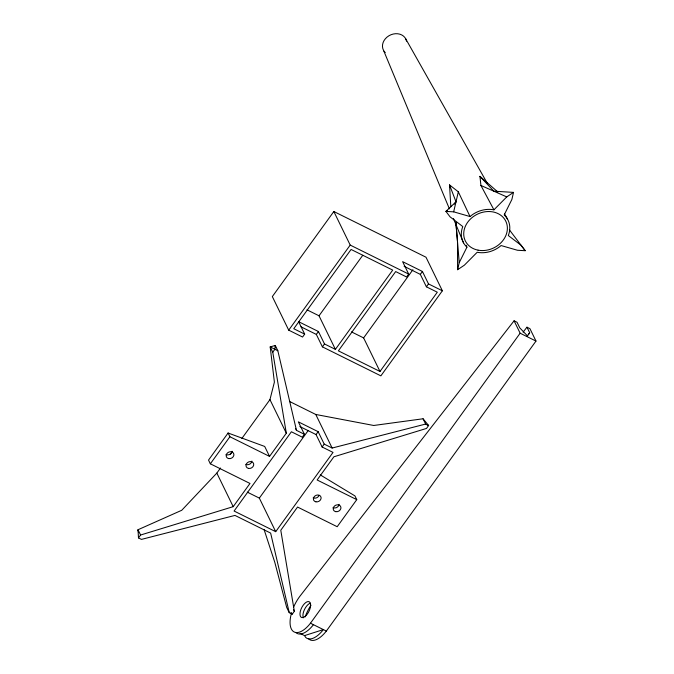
<?xml version="1.0" encoding="UTF-8"?>
<svg xmlns="http://www.w3.org/2000/svg" width="674" height="674" viewBox="0 0 674 674"><rect width="100%" height="100%" fill="white"/><g stroke="black" fill="none" stroke-linecap="round" stroke-linejoin="round"><path stroke-width="1.01" d="M457.604 269.718L459.23 262.641L466.93 247.181A24.997 20.827 -26 0 1 462.794 226.557L450.055 216.843L445.918 211.392L456.003 201.829L449.533 184.92L458.328 191.82L470.031 216.548A24.997 20.827 -26 0 1 493.932 209.833L506.755 196.909L513.512 192.385L511.886 199.453L504.186 214.913A24.997 20.827 -26 0 1 508.322 235.538L521.061 245.252L525.198 250.703L517.447 250.256L501.085 245.547A24.997 20.827 -26 0 1 477.184 252.27L464.361 265.185L457.604 269.718L457.494 241.461L455.818 222.656M447.595 210.532L445.918 211.392L453.669 211.838L458.328 191.82M241.865 438.471L269.954 399.623L274.394 382.124L270.19 346.908L275.262 345.476L277.84 350.766L296.467 430.349L304.395 434.275L302.297 437.182L291.395 431.773L234.089 511.035L275.708 531.676L333.015 452.414L322.113 447.005L316.055 434.57L299.837 426.532M527.169 336.267L529.688 332.771L526.958 327.185L523.1 332.147M301.017 326.831L316.333 334.422L322.399 346.857L380.869 375.856L442.371 290.789L425.993 257.215L333.832 211.51L272.33 296.577L288.708 330.15L302.575 337.034L304.673 334.127L298.607 321.692L318.431 331.524L324.497 343.959L335.399 349.368L392.706 270.097L351.078 249.456L293.771 328.727L304.673 334.127M320.268 474.892L354.945 495.912L356.765 499.645L337.194 526.714L297.554 507.05L280.78 530.253L294.336 611.259L292.238 614.157L289.264 612.683L270.645 533.1L234.965 515.416L141.464 539.394L138.49 537.919L140.588 535.021L233.212 506.663L249.987 483.46L210.347 463.805L208.527 460.072L228.09 433.011L264.697 446.449L269.549 456.399L286.324 433.197L272.768 352.19L270.19 346.908L277.84 350.766M272.768 352.19L274.866 349.292L275.262 345.476L275.658 347.506M288.708 330.15L350.202 245.083L333.832 211.51M210.347 463.805L229.91 436.744L228.09 433.011M335.399 349.368L319.021 315.794L362.772 255.278M316.333 334.422L318.431 331.524M138.49 537.919L138.01 529.739L181.744 510.277L216.834 473.089L220.499 468.026M230.264 454.512L232.1 451.976M322.399 346.857L324.497 343.959M454.318 204.155L456.003 201.829M442.371 290.789L428.496 283.906L422.43 271.47L402.605 261.647L408.671 274.082L406.574 276.98L395.68 271.571L338.373 350.842L379.993 371.475L437.3 292.213L426.398 286.804L420.332 274.369L404.114 266.331M379.993 371.475L363.615 337.901L412.918 269.718M420.332 274.369L422.43 271.47M275.708 531.676L259.338 498.103L308.018 430.77M316.055 434.57L318.145 431.672L298.329 421.84L304.395 434.275M426.398 286.804L428.496 283.906M322.113 447.005L324.211 444.107L318.145 431.672M291.497 613.062A24.997 11.643 -63.6 0 0 294.041 631.909A24.997 11.643 -63.6 0 0 310.47 623.206L520.134 333.209L514.077 320.799L300.107 595.976A24.997 11.643 -63.6 0 0 293.637 607.063M528.29 334.7L529.688 332.771M308.65 638.868A24.997 11.643 -63.6 0 0 326.334 631.066L535.99 341.069L529.933 328.659L526.958 327.185M304.547 635.607L323.36 629.592A24.997 11.643 -63.6 0 1 305.676 637.393L304.547 635.607L300.04 633.375M324.211 444.107L332.139 448.041L425.639 424.056L428.613 425.53L426.516 428.428L333.891 456.787L317.125 479.989L356.765 499.645M426.743 424.578L428.613 425.53L423.061 418.773L373.733 425.479L315.769 414.468L289.475 401.426M513.512 192.385L493.831 191.189L479.955 176.361L480.916 185.468L493.932 209.833M453.669 211.838L470.031 216.548M480.916 185.468L506.755 196.909M514.077 320.799L517.051 322.265L519.772 327.85L527.456 335.896M350.202 245.083L408.671 274.082M520.134 333.209L535.99 341.069M306.999 309.829L319.021 315.794M351.499 331.894L363.615 337.901M229.91 436.744L269.549 456.399M247.316 492.146L259.338 498.103M310.47 623.206L326.334 631.066M497.875 192.023L479.955 176.361L481.152 177.97M291.008 612.658L292.238 614.157M509.384 229.826L525.198 250.703M405.596 38.612L487.386 183.463M504.464 213.717L507.573 219.219M423.061 418.773L425.639 424.056M315.769 414.468L332.139 448.041M295.557 428.479L296.467 430.349M269.954 399.623L286.324 433.197M293.476 609.498L294.336 611.259M289.264 612.683L286.686 607.4L274.798 562.327L264.048 529.435M216.834 473.089L233.212 506.663M140.588 535.021L138.01 529.739L138.541 532.359M466.13 245.26L466.93 247.181M449.406 208.864L383.582 50.44A12.503 10.413 -26 0 1 390.979 34.745A12.503 10.413 -26 0 1 406.54 41.165M453.45 218.578L463.544 242.876M449.828 186.9L449.533 184.92L450.83 206.733M455.919 222.294L459.23 262.641M313.444 624.68A24.997 11.643 -63.6 0 1 295.768 632.482M303.367 617.831A8.754 4.078 -63.6 0 1 304.429 609.633A8.754 4.078 -63.6 0 1 310.225 603.205M305.187 616.887A24.997 11.643 -63.6 0 1 310.908 605.277M385.275 52.597A12.503 10.413 -26 0 1 384.062 51.207M232.083 451.277A4.002 3.328 -26 0 1 225.984 454.554M251.899 461.1A4.002 3.328 -26 0 1 245.799 464.378M339.115 504.346A4.002 3.328 -26 0 1 333.015 507.623M319.072 495.424A4.002 3.328 -26 0 1 313.191 497.8M306.072 615.547A8.754 4.078 -63.6 0 0 309.467 601.924A8.754 4.078 -63.6 0 0 300.334 611.301A8.754 4.078 -63.6 0 0 306.072 615.547M478.026 250.147A22.503 18.737 -26 0 0 507.067 224.998A22.503 18.737 -26 0 0 471.581 217.997A22.503 18.737 -26 0 0 478.026 250.147M248.521 468.413A4.002 3.328 -26 0 0 253.685 463.939A4.002 3.328 -26 0 0 247.375 462.701A4.002 3.328 -26 0 0 248.521 468.413M228.697 458.581A4.002 3.328 -26 0 0 233.861 454.116A4.002 3.328 -26 0 0 227.551 452.869A4.002 3.328 -26 0 0 228.697 458.581M315.912 501.827A4.002 3.328 -26 0 0 321.068 497.361A4.002 3.328 -26 0 0 314.766 496.115A4.002 3.328 -26 0 0 315.912 501.827M335.728 511.659A4.002 3.328 -26 0 0 340.892 507.185A4.002 3.328 -26 0 0 334.582 505.947A4.002 3.328 -26 0 0 335.728 511.659"/></g></svg>
